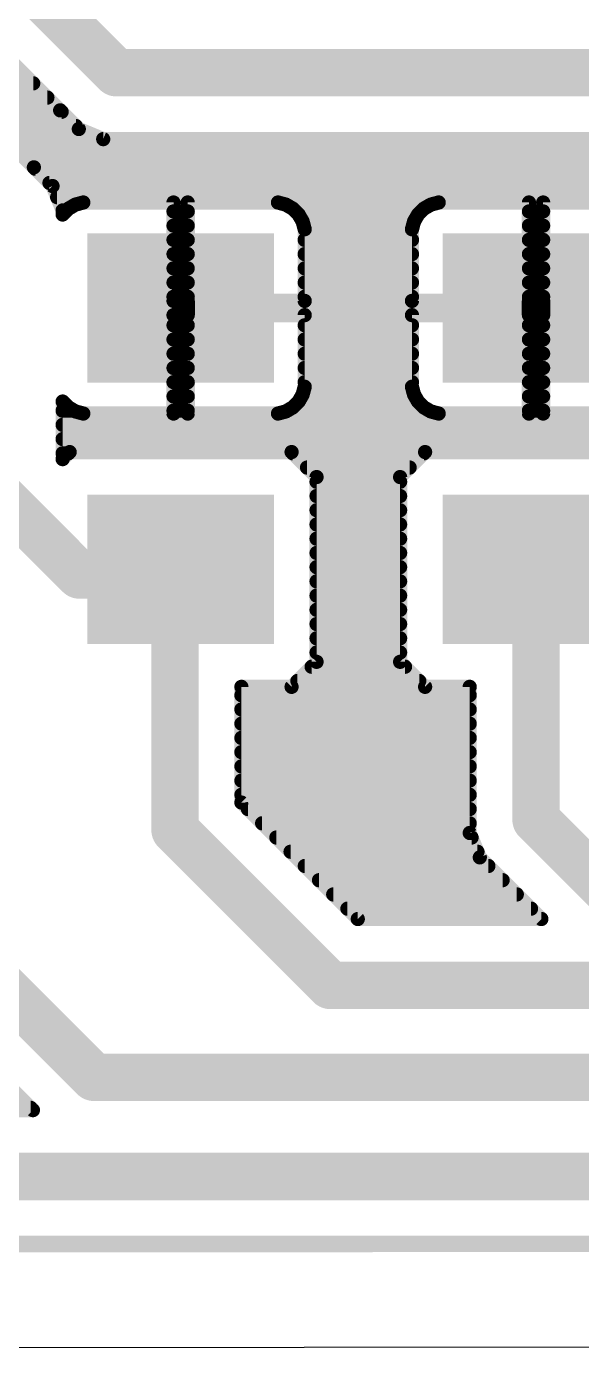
# Model space of a CAD drawing. Extents: x 1.5 to 61.1, y 27.7 to 80.1.
# Drawn here: x 16.96 to 22.91, y 27.75 to 41.91 of the extents above; entities that cross this region are included whole.
import ezdxf

# ---------------------------------------------------------------- set-up
doc = ezdxf.new("R2010")
doc.units = 0
doc.layers.add('1', color=12, linetype='CONTINUOUS')
doc.layers.add('20', color=31, linetype='CONTINUOUS')

# ---------------------------------------------------------------- blocks, each defined once
blk = doc.blocks.new('RECT')
blk.add_solid([(-0.5, -0.5), (0.5, -0.5), (-0.5, 0.5), (0.5, 0.5)])

msp = doc.modelspace()

# ---------------------------------------------------------------- linework, layer by layer
at = {"layer": '1'}
for points, const_width in [([(16.5044, 42.8304), (17.9206, 41.4142)], 0.508), ([(15.9015, 42.4275), (17.3177, 41.0113)], 0.1524), ([(17.9206, 41.4142), (23.7939, 41.4142)], 0.508), ([(15.7924, 41.3004), (17.0286, 41.3004)], 0.1524), ([(15.9448, 41.148), (17.181, 41.148)], 0.1524), ([(16.4216, 40.9956), (17.3334, 40.9956)], 0.1524), ([(17.3177, 41.0113), (17.3177, 41.0113)], 0.1524), ([(17.3177, 41.0113), (17.5178, 40.8113)], 0.1524), ([(17.0358, 40.4009), (16.4549, 40.9818)], 0.1524), ([(16.5935, 40.8432), (17.4858, 40.8432)], 0.1524), ([(17.5178, 40.8113), (17.7792, 40.703)], 0.1524), ([(16.7459, 40.6908), (23.5115, 40.6908)], 0.1524), ([(17.7792, 40.703), (23.4993, 40.703)], 0.1524), ([(16.8983, 40.5384), (23.6639, 40.5384)], 0.1524), ([(17.2359, 40.2009), (17.0358, 40.4009)], 0.1524), ([(17.0507, 40.386), (23.8163, 40.386)], 0.1524), ([(17.2031, 40.2336), (23.9687, 40.2336)], 0.1524), ([(17.3441, 39.9395), (17.2359, 40.2009)], 0.1524), ([(17.2854, 40.0812), (24.1211, 40.0812)], 0.1524), ([(17.4816, 40.0019), (17.4063, 39.9584)], 0.1524), ([(17.5656, 40.0244), (17.4816, 40.0019)], 0.1524), ([(18.5329, 40.0244), (17.5656, 40.0244)], 0.1524), ([(18.5329, 38.9704), (18.5329, 40.0244)], 0.1524), ([(19.6525, 40.0244), (18.6852, 40.0244)], 0.1524), ([(18.6852, 40.0244), (18.6852, 38.9704)], 0.1524), ([(19.7365, 40.0019), (19.6525, 40.0244)], 0.1524), ([(19.8118, 39.9584), (19.7365, 40.0019)], 0.1524), ([(21.2916, 40.0019), (21.2163, 39.9584)], 0.1524), ([(21.3756, 40.0244), (21.2916, 40.0019)], 0.1524), ([(22.3429, 40.0244), (21.3756, 40.0244)], 0.1524), ([(22.3429, 38.9704), (22.3429, 40.0244)], 0.1524), ([(23.4625, 40.0244), (22.4952, 40.0244)], 0.1524), ([(22.4952, 40.0244), (22.4952, 38.9704)], 0.1524), ([(17.3441, 39.8957), (17.3441, 39.9395)], 0.1524), ([(17.3441, 39.9288), (17.3767, 39.9288)], 0.1524), ([(17.3448, 39.897), (17.3441, 39.8957)], 0.1524), ([(17.4063, 39.9584), (17.3448, 39.897)], 0.1524), ([(18.5329, 39.9288), (18.6852, 39.9288)], 0.1524), ([(19.8733, 39.897), (19.8118, 39.9584)], 0.1524), ([(19.8414, 39.9288), (21.1867, 39.9288)], 0.1524), ([(19.9168, 39.8217), (19.8733, 39.897)], 0.1524), ([(21.1548, 39.897), (21.1114, 39.8217)], 0.1524), ([(21.2163, 39.9584), (21.1548, 39.897)], 0.1524), ([(22.3429, 39.9288), (22.4952, 39.9288)], 0.1524), ([(18.5329, 39.7764), (18.6852, 39.7764)], 0.1524), ([(19.9393, 39.7377), (19.9168, 39.8217)], 0.1524), ([(19.9289, 39.7764), (21.0992, 39.7764)], 0.1524), ([(19.9393, 38.9704), (19.9393, 39.7377)], 0.1524), ([(21.1114, 39.8217), (21.0889, 39.7377)], 0.1524), ([(21.0889, 39.7377), (21.0889, 38.9704)], 0.1524), ([(22.3429, 39.7764), (22.4952, 39.7764)], 0.1524), ([(18.5329, 39.624), (18.6852, 39.624)], 0.1524), ([(19.9393, 39.624), (21.0889, 39.624)], 0.1524), ([(22.3429, 39.624), (22.4952, 39.624)], 0.1524), ([(18.5329, 39.4716), (18.6852, 39.4716)], 0.1524), ([(19.9393, 39.4716), (21.0889, 39.4716)], 0.1524), ([(22.3429, 39.4716), (22.4952, 39.4716)], 0.1524), ([(18.5329, 39.3192), (18.6852, 39.3192)], 0.1524), ([(19.9393, 39.3192), (21.0889, 39.3192)], 0.1524), ([(22.3429, 39.3192), (22.4952, 39.3192)], 0.1524), ([(18.5329, 39.1668), (18.6852, 39.1668)], 0.1524), ([(19.9393, 39.1668), (21.0889, 39.1668)], 0.1524), ([(22.3429, 39.1668), (22.4952, 39.1668)], 0.1524), ([(18.5329, 39.0144), (18.6852, 39.0144)], 0.1524), ([(19.9393, 39.0144), (21.0889, 39.0144)], 0.1524), ([(22.3429, 39.0144), (22.4952, 39.0144)], 0.1524), ([(18.6852, 38.9704), (18.5329, 38.9704)], 0.1524), ([(18.6853, 38.818), (18.6853, 38.9704)], 0.1524), ([(18.6853, 38.9704), (19.9393, 38.9704)], 0.1524), ([(21.0889, 38.9704), (22.3428, 38.9704)], 0.1524), ([(22.3428, 38.9704), (22.3428, 38.818)], 0.1524), ([(22.4952, 38.9704), (22.3429, 38.9704)], 0.1524), ([(22.4953, 38.818), (22.4953, 38.9704)], 0.1524), ([(22.4953, 38.9704), (23.7493, 38.9704)], 0.1524), ([(18.5329, 37.764), (18.5329, 38.818)], 0.1524), ([(18.5329, 38.818), (18.6852, 38.818)], 0.1524), ([(18.6852, 38.818), (18.6852, 37.764)], 0.1524), ([(18.6853, 38.862), (22.3428, 38.862)], 0.1524), ([(19.9393, 38.818), (18.6853, 38.818)], 0.1524), ([(19.9393, 38.0507), (19.9393, 38.818)], 0.1524), ([(22.3428, 38.818), (21.0889, 38.818)], 0.1524), ([(21.0889, 38.818), (21.0889, 38.0507)], 0.1524), ([(22.3429, 37.764), (22.3429, 38.818)], 0.1524), ([(22.3429, 38.818), (22.4952, 38.818)], 0.1524), ([(22.4952, 38.818), (22.4952, 37.764)], 0.1524), ([(22.4953, 38.862), (24.8567, 38.862)], 0.1524), ([(23.7493, 38.818), (22.4953, 38.818)], 0.1524), ([(18.5329, 38.7096), (18.6852, 38.7096)], 0.1524), ([(19.9393, 38.7096), (21.0889, 38.7096)], 0.1524), ([(22.3429, 38.7096), (22.4952, 38.7096)], 0.1524), ([(18.5329, 38.5572), (18.6852, 38.5572)], 0.1524), ([(19.9393, 38.5572), (21.0889, 38.5572)], 0.1524), ([(22.3429, 38.5572), (22.4952, 38.5572)], 0.1524), ([(18.5329, 38.4048), (18.6852, 38.4048)], 0.1524), ([(19.9393, 38.4048), (21.0889, 38.4048)], 0.1524), ([(22.3429, 38.4048), (22.4952, 38.4048)], 0.1524), ([(18.5329, 38.2524), (18.6852, 38.2524)], 0.1524), ([(19.9393, 38.2524), (21.0889, 38.2524)], 0.1524), ([(22.3429, 38.2524), (22.4952, 38.2524)], 0.1524), ([(18.5329, 38.1), (18.6852, 38.1)], 0.1524), ([(19.9168, 37.9668), (19.9393, 38.0507)], 0.1524), ([(19.9393, 38.1), (21.0889, 38.1)], 0.1524), ([(21.0889, 38.0507), (21.1114, 37.9668)], 0.1524), ([(22.3429, 38.1), (22.4952, 38.1)], 0.1524), ([(17.3441, 37.2759), (17.3441, 37.8927)], 0.1524), ([(17.3441, 37.8927), (17.3448, 37.8915)], 0.1524), ([(17.3448, 37.8915), (17.4063, 37.83)], 0.1524), ([(18.5329, 37.9476), (18.6852, 37.9476)], 0.1524), ([(19.8118, 37.83), (19.8733, 37.8915)], 0.1524), ([(19.8733, 37.8915), (19.9168, 37.9668)], 0.1524), ([(19.9057, 37.9476), (21.1224, 37.9476)], 0.1524), ([(21.1114, 37.9668), (21.1548, 37.8915)], 0.1524), ([(21.1548, 37.8915), (21.2163, 37.83)], 0.1524), ([(22.3429, 37.9476), (22.4952, 37.9476)], 0.1524), ([(17.3441, 37.7952), (17.4666, 37.7952)], 0.1524), ([(17.4063, 37.83), (17.4816, 37.7865)], 0.1524), ([(17.4816, 37.7865), (17.5656, 37.764)], 0.1524), ([(17.5656, 37.764), (18.5329, 37.764)], 0.1524), ([(18.5329, 37.7952), (18.6852, 37.7952)], 0.1524), ([(18.6852, 37.764), (19.6525, 37.764)], 0.1524), ([(19.6525, 37.764), (19.7365, 37.7865)], 0.1524), ([(19.7365, 37.7865), (19.8118, 37.83)], 0.1524), ([(19.7515, 37.7952), (21.2766, 37.7952)], 0.1524), ([(21.2163, 37.83), (21.2916, 37.7865)], 0.1524), ([(21.2916, 37.7865), (21.3756, 37.764)], 0.1524), ([(21.3756, 37.764), (22.3429, 37.764)], 0.1524), ([(22.3429, 37.7952), (22.4952, 37.7952)], 0.1524), ([(22.4952, 37.764), (23.4625, 37.764)], 0.1524), ([(17.3441, 37.6428), (25.1187, 37.6428)], 0.1524), ([(17.3441, 37.4904), (27.0685, 37.4904)], 0.1524), ([(17.4197, 37.3514), (17.3441, 37.2759)], 0.1524), ([(17.3441, 37.338), (17.4063, 37.338)], 0.1524), ([(19.7984, 37.3514), (17.4197, 37.3514)], 0.1524), ([(20.0663, 37.0836), (19.7984, 37.3514)], 0.1524), ([(19.8118, 37.338), (21.2163, 37.338)], 0.1524), ([(21.2297, 37.3514), (20.9619, 37.0836)], 0.1524), ([(23.6084, 37.3514), (21.2297, 37.3514)], 0.1524), ([(19.9642, 37.1856), (21.0639, 37.1856)], 0.1524), ([(16.6329, 36.9265), (17.5249, 36.0345)], 0.508), ([(20.0663, 35.1048), (20.0663, 37.0836)], 0.1524), ([(20.0663, 37.0332), (20.9619, 37.0332)], 0.1524), ([(20.9619, 37.0836), (20.9619, 35.1048)], 0.1524), ([(20.0663, 36.8808), (20.9619, 36.8808)], 0.1524), ([(20.0663, 36.7284), (20.9619, 36.7284)], 0.1524), ([(20.0663, 36.576), (20.9619, 36.576)], 0.1524), ([(20.0663, 36.4236), (20.9619, 36.4236)], 0.1524), ([(17.5249, 36.0345), (18.5494, 36.0345)], 0.508), ([(18.5494, 36.0345), (18.6091, 36.0942)], 0.508), ([(18.5494, 33.3032), (18.5494, 36.0345)], 0.508), ([(20.0663, 36.2712), (20.9619, 36.2712)], 0.1524), ([(22.4191, 33.4132), (22.4191, 36.0942)], 0.508), ([(20.0663, 36.1188), (20.9619, 36.1188)], 0.1524), ([(20.0663, 35.9664), (20.9619, 35.9664)], 0.1524), ([(20.0663, 35.814), (20.9619, 35.814)], 0.1524), ([(20.0663, 35.6616), (20.9619, 35.6616)], 0.1524), ([(20.0663, 35.5092), (20.9619, 35.5092)], 0.1524), ([(20.0663, 35.3568), (20.9619, 35.3568)], 0.1524), ([(20.0663, 35.2044), (20.9619, 35.2044)], 0.1524), ([(19.7984, 34.837), (20.0663, 35.1048)], 0.1524), ([(20.0134, 35.052), (21.0147, 35.052)], 0.1524), ([(20.9619, 35.1048), (21.2297, 34.837)], 0.1524), ([(19.861, 34.8996), (21.1671, 34.8996)], 0.1524), ([(19.2606, 33.5978), (19.2606, 34.837)], 0.1524), ([(19.2606, 34.837), (19.7984, 34.837)], 0.1524), ([(21.2297, 34.837), (21.7079, 34.837)], 0.1524), ([(21.7079, 34.837), (21.7079, 33.2717)], 0.1524), ([(19.2606, 34.7472), (21.7079, 34.7472)], 0.1524), ([(19.2606, 34.5948), (21.7079, 34.5948)], 0.1524), ([(19.2606, 34.4424), (21.7079, 34.4424)], 0.1524), ([(19.2606, 34.29), (21.7079, 34.29)], 0.1524), ([(19.2606, 34.1376), (21.7079, 34.1376)], 0.1524), ([(19.2606, 33.9852), (21.7079, 33.9852)], 0.1524), ([(19.2606, 33.8328), (21.7079, 33.8328)], 0.1524), ([(17.6802, 30.6547), (14.7843, 33.5506)], 0.508), ([(19.2606, 33.6804), (21.7079, 33.6804)], 0.1524), ([(20.5082, 32.3502), (19.2606, 33.5978)], 0.1524), ([(19.3304, 33.528), (21.7079, 33.528)], 0.1524), ([(23.3685, 32.4637), (22.4191, 33.4132)], 0.508), ([(20.2136, 31.639), (18.5494, 33.3032)], 0.508), ([(19.4828, 33.3756), (21.7079, 33.3756)], 0.1524), ([(19.6352, 33.2232), (21.728, 33.2232)], 0.1524), ([(21.7079, 33.2717), (21.8161, 33.0103)], 0.1524), ([(14.1814, 33.1477), (17.0257, 30.3035)], 0.1524), ([(19.7876, 33.0708), (21.7911, 33.0708)], 0.1524), ([(19.94, 32.9184), (21.9081, 32.9184)], 0.1524), ([(21.8161, 33.0103), (22.4763, 32.3502)], 0.1524), ([(20.0924, 32.766), (22.0605, 32.766)], 0.1524), ([(20.2448, 32.6136), (22.2129, 32.6136)], 0.1524), ([(20.3972, 32.4612), (22.3653, 32.4612)], 0.1524), ([(22.4763, 32.3502), (20.5082, 32.3502)], 0.1524), ([(20.2136, 31.639), (46.5381, 31.639)], 0.508), ([(17.6802, 30.6547), (46.9377, 30.6547)], 0.508), ([(12.5453, 30.3276), (17.0015, 30.3276)], 0.1524), ([(17.0257, 30.3035), (12.5694, 30.3035)], 0.1524), ([(50.4309, 29.5923), (12.2748, 29.5923)], 0.508), ([(47.1896, 28.8811), (6.1114, 28.8459)], 0.1524), ([(12.1333, 28.8811), (47.1896, 28.8811)], 0.1524)]:
    msp.add_lwpolyline(points, dxfattribs=dict(at, const_width=const_width))
for points, const_width in [([(17.9206, 41.5412, 1), (17.9206, 41.2872)], 0.254), ([(17.8308, 41.3244, 1), (18.0104, 41.504)], 0.254), ([(17.0286, 41.2623, 1), (17.0286, 41.3385)], 0.0762), ([(17.181, 41.1099, 1), (17.181, 41.1861)], 0.0762), ([(17.3558, 41.0113, 1), (17.2796, 41.0113)], 0.0762), ([(17.3446, 41.0383, 1), (17.2908, 40.9844)], 0.0762), ([(17.2908, 40.9844, 1), (17.3446, 41.0383)], 0.0762), ([(17.3334, 40.9575, 1), (17.3334, 41.0337)], 0.0762), ([(17.2796, 41.0113, 1), (17.3558, 41.0113)], 0.0762), ([(17.5323, 40.8465, 1), (17.5032, 40.7761)], 0.0762), ([(17.4858, 40.8051, 1), (17.4858, 40.8813)], 0.0762), ([(17.4908, 40.7843, 1), (17.5447, 40.8382)], 0.0762), ([(17.7792, 40.7411, 1), (17.7792, 40.6649)], 0.0762), ([(17.7646, 40.6678, 1), (17.7937, 40.7382)], 0.0762), ([(17.0627, 40.4279, 1), (17.0089, 40.374)], 0.0762), ([(17.0089, 40.374, 1), (17.0627, 40.4279)], 0.0762), ([(17.0507, 40.4241, 1), (17.0507, 40.3479)], 0.0762), ([(17.2031, 40.2717, 1), (17.2031, 40.1955)], 0.0762), ([(17.2711, 40.2154, 1), (17.2007, 40.1863)], 0.0762), ([(17.2089, 40.1739, 1), (17.2628, 40.2278)], 0.0762), ([(17.2854, 40.1193, 1), (17.2854, 40.0431)], 0.0762), ([(17.4717, 40.0387, 1), (17.4915, 39.9651)], 0.0762), ([(17.5007, 39.9689, 1), (17.4626, 40.0349)], 0.0762), ([(17.5656, 40.0625, 1), (17.5656, 39.9863)], 0.0762), ([(17.5754, 39.9876, 1), (17.5557, 40.0612)], 0.0762), ([(18.571, 40.0244, 1), (18.4948, 40.0244)], 0.0762), ([(18.5329, 39.9863, 1), (18.5329, 40.0625)], 0.0762), ([(18.6852, 40.0625, 1), (18.6852, 39.9863)], 0.0762), ([(18.7233, 40.0244, 1), (18.6471, 40.0244)], 0.0762), ([(19.6624, 40.0612, 1), (19.6427, 39.9876)], 0.0762), ([(19.6525, 39.9863, 1), (19.6525, 40.0625)], 0.0762), ([(19.7556, 40.0349, 1), (19.7175, 39.9689)], 0.0762), ([(19.7266, 39.9651, 1), (19.7464, 40.0387)], 0.0762), ([(21.2817, 40.0387, 1), (21.3015, 39.9651)], 0.0762), ([(21.3107, 39.9689, 1), (21.2726, 40.0349)], 0.0762), ([(21.3756, 40.0625, 1), (21.3756, 39.9863)], 0.0762), ([(21.3854, 39.9876, 1), (21.3657, 40.0612)], 0.0762), ([(22.381, 40.0244, 1), (22.3048, 40.0244)], 0.0762), ([(22.3429, 39.9863, 1), (22.3429, 40.0625)], 0.0762), ([(22.4952, 40.0625, 1), (22.4952, 39.9863)], 0.0762), ([(22.5333, 40.0244, 1), (22.4571, 40.0244)], 0.0762), ([(17.3822, 39.9395, 1), (17.306, 39.9395)], 0.0762), ([(17.3441, 39.9669, 1), (17.3441, 39.8907)], 0.0762), ([(17.306, 39.8957, 1), (17.3822, 39.8957)], 0.0762), ([(17.3111, 39.9147, 1), (17.3772, 39.8768)], 0.0762), ([(17.3179, 39.9239, 1), (17.3718, 39.87)], 0.0762), ([(17.3089, 39.9249, 1), (17.3793, 39.954)], 0.0762), ([(17.3779, 39.878, 1), (17.3118, 39.9159)], 0.0762), ([(17.3873, 39.9914, 1), (17.4254, 39.9254)], 0.0762), ([(17.3767, 39.8907, 1), (17.3767, 39.9669)], 0.0762), ([(17.4332, 39.9315, 1), (17.3794, 39.9854)], 0.0762), ([(18.5329, 39.9669, 1), (18.5329, 39.8907)], 0.0762), ([(18.6852, 39.8907, 1), (18.6852, 39.9669)], 0.0762), ([(19.8387, 39.9854, 1), (19.7849, 39.9315)], 0.0762), ([(19.7928, 39.9254, 1), (19.8309, 39.9914)], 0.0762), ([(19.8414, 39.9669, 1), (19.8414, 39.8907)], 0.0762), ([(19.9063, 39.916, 1), (19.8403, 39.8779)], 0.0762), ([(19.8463, 39.87, 1), (19.9002, 39.9239)], 0.0762), ([(21.1279, 39.9239, 1), (21.1818, 39.87)], 0.0762), ([(21.1878, 39.8779, 1), (21.1218, 39.916)], 0.0762), ([(21.1973, 39.9914, 1), (21.2354, 39.9254)], 0.0762), ([(21.1867, 39.8907, 1), (21.1867, 39.9669)], 0.0762), ([(21.2432, 39.9315, 1), (21.1894, 39.9854)], 0.0762), ([(22.3429, 39.9669, 1), (22.3429, 39.8907)], 0.0762), ([(22.4952, 39.8907, 1), (22.4952, 39.9669)], 0.0762), ([(18.5329, 39.8145, 1), (18.5329, 39.7383)], 0.0762), ([(18.6852, 39.7383, 1), (18.6852, 39.8145)], 0.0762), ([(19.9536, 39.8315, 1), (19.8799, 39.8118)], 0.0762), ([(19.8838, 39.8026, 1), (19.9497, 39.8407)], 0.0762), ([(19.9289, 39.8145, 1), (19.9289, 39.7383)], 0.0762), ([(19.9774, 39.7377, 1), (19.9012, 39.7377)], 0.0762), ([(21.127, 39.7377, 1), (21.0508, 39.7377)], 0.0762), ([(21.0784, 39.8407, 1), (21.1444, 39.8026)], 0.0762), ([(21.1482, 39.8118, 1), (21.0746, 39.8315)], 0.0762), ([(21.0992, 39.7383, 1), (21.0992, 39.8145)], 0.0762), ([(22.3429, 39.8145, 1), (22.3429, 39.7383)], 0.0762), ([(22.4952, 39.7383, 1), (22.4952, 39.8145)], 0.0762), ([(18.5329, 39.6621, 1), (18.5329, 39.5859)], 0.0762), ([(18.6852, 39.5859, 1), (18.6852, 39.6621)], 0.0762), ([(19.9393, 39.6621, 1), (19.9393, 39.5859)], 0.0762), ([(19.9025, 39.7278, 1), (19.9761, 39.7475)], 0.0762), ([(21.0521, 39.7475, 1), (21.1257, 39.7278)], 0.0762), ([(21.0889, 39.5859, 1), (21.0889, 39.6621)], 0.0762), ([(22.3429, 39.6621, 1), (22.3429, 39.5859)], 0.0762), ([(22.4952, 39.5859, 1), (22.4952, 39.6621)], 0.0762), ([(18.5329, 39.5097, 1), (18.5329, 39.4335)], 0.0762), ([(18.6852, 39.4335, 1), (18.6852, 39.5097)], 0.0762), ([(19.9393, 39.5097, 1), (19.9393, 39.4335)], 0.0762), ([(21.0889, 39.4335, 1), (21.0889, 39.5097)], 0.0762), ([(22.3429, 39.5097, 1), (22.3429, 39.4335)], 0.0762), ([(22.4952, 39.4335, 1), (22.4952, 39.5097)], 0.0762), ([(18.5329, 39.3573, 1), (18.5329, 39.2811)], 0.0762), ([(18.6852, 39.2811, 1), (18.6852, 39.3573)], 0.0762), ([(19.9393, 39.3573, 1), (19.9393, 39.2811)], 0.0762), ([(21.0889, 39.2811, 1), (21.0889, 39.3573)], 0.0762), ([(22.3429, 39.3573, 1), (22.3429, 39.2811)], 0.0762), ([(22.4952, 39.2811, 1), (22.4952, 39.3573)], 0.0762), ([(18.5329, 39.2049, 1), (18.5329, 39.1287)], 0.0762), ([(18.6852, 39.1287, 1), (18.6852, 39.2049)], 0.0762), ([(19.9393, 39.2049, 1), (19.9393, 39.1287)], 0.0762), ([(21.0889, 39.1287, 1), (21.0889, 39.2049)], 0.0762), ([(22.3429, 39.2049, 1), (22.3429, 39.1287)], 0.0762), ([(22.4952, 39.1287, 1), (22.4952, 39.2049)], 0.0762), ([(18.5329, 39.0525, 1), (18.5329, 38.9763)], 0.0762), ([(18.6852, 38.9763, 1), (18.6852, 39.0525)], 0.0762), ([(19.9393, 39.0525, 1), (19.9393, 38.9763)], 0.0762), ([(21.0889, 38.9763, 1), (21.0889, 39.0525)], 0.0762), ([(22.3429, 39.0525, 1), (22.3429, 38.9763)], 0.0762), ([(22.4952, 38.9763, 1), (22.4952, 39.0525)], 0.0762), ([(18.5329, 39.0085, 1), (18.5329, 38.9323)], 0.0762), ([(18.4948, 38.9704, 1), (18.571, 38.9704)], 0.0762), ([(18.6471, 38.9704, 1), (18.7233, 38.9704)], 0.0762), ([(18.7234, 38.9704, 1), (18.6472, 38.9704)], 0.0762), ([(18.6853, 39.0085, 1), (18.6853, 38.9323)], 0.0762), ([(18.6852, 38.9323, 1), (18.6852, 39.0085)], 0.0762), ([(19.9012, 38.9704, 1), (19.9774, 38.9704)], 0.0762), ([(19.9393, 38.9323, 1), (19.9393, 39.0085)], 0.0762), ([(21.0889, 39.0085, 1), (21.0889, 38.9323)], 0.0762), ([(21.0508, 38.9704, 1), (21.127, 38.9704)], 0.0762), ([(22.3809, 38.9704, 1), (22.3047, 38.9704)], 0.0762), ([(22.3429, 39.0085, 1), (22.3429, 38.9323)], 0.0762), ([(22.3048, 38.9704, 1), (22.381, 38.9704)], 0.0762), ([(22.3428, 38.9323, 1), (22.3428, 39.0085)], 0.0762), ([(22.4571, 38.9704, 1), (22.5333, 38.9704)], 0.0762), ([(22.5334, 38.9704, 1), (22.4572, 38.9704)], 0.0762), ([(22.4953, 39.0085, 1), (22.4953, 38.9323)], 0.0762), ([(22.4952, 38.9323, 1), (22.4952, 39.0085)], 0.0762), ([(18.571, 38.818, 1), (18.4948, 38.818)], 0.0762), ([(18.5329, 38.8561, 1), (18.5329, 38.7799)], 0.0762), ([(18.7233, 38.818, 1), (18.6471, 38.818)], 0.0762), ([(18.6853, 38.9001, 1), (18.6853, 38.8239)], 0.0762), ([(18.6853, 38.8561, 1), (18.6853, 38.7799)], 0.0762), ([(18.6472, 38.818, 1), (18.7234, 38.818)], 0.0762), ([(18.6852, 38.7799, 1), (18.6852, 38.8561)], 0.0762), ([(19.9774, 38.818, 1), (19.9012, 38.818)], 0.0762), ([(19.9393, 38.7799, 1), (19.9393, 38.8561)], 0.0762), ([(21.0889, 38.8561, 1), (21.0889, 38.7799)], 0.0762), ([(21.127, 38.818, 1), (21.0508, 38.818)], 0.0762), ([(22.3047, 38.818, 1), (22.3809, 38.818)], 0.0762), ([(22.381, 38.818, 1), (22.3048, 38.818)], 0.0762), ([(22.3429, 38.8561, 1), (22.3429, 38.7799)], 0.0762), ([(22.3428, 38.8239, 1), (22.3428, 38.9001)], 0.0762), ([(22.3428, 38.7799, 1), (22.3428, 38.8561)], 0.0762), ([(22.5333, 38.818, 1), (22.4571, 38.818)], 0.0762), ([(22.4953, 38.9001, 1), (22.4953, 38.8239)], 0.0762), ([(22.4953, 38.8561, 1), (22.4953, 38.7799)], 0.0762), ([(22.4572, 38.818, 1), (22.5334, 38.818)], 0.0762), ([(22.4952, 38.7799, 1), (22.4952, 38.8561)], 0.0762), ([(18.5329, 38.7477, 1), (18.5329, 38.6715)], 0.0762), ([(18.6852, 38.6715, 1), (18.6852, 38.7477)], 0.0762), ([(19.9393, 38.7477, 1), (19.9393, 38.6715)], 0.0762), ([(21.0889, 38.6715, 1), (21.0889, 38.7477)], 0.0762), ([(22.3429, 38.7477, 1), (22.3429, 38.6715)], 0.0762), ([(22.4952, 38.6715, 1), (22.4952, 38.7477)], 0.0762), ([(18.5329, 38.5953, 1), (18.5329, 38.5191)], 0.0762), ([(18.6852, 38.5191, 1), (18.6852, 38.5953)], 0.0762), ([(19.9393, 38.5953, 1), (19.9393, 38.5191)], 0.0762), ([(21.0889, 38.5191, 1), (21.0889, 38.5953)], 0.0762), ([(22.3429, 38.5953, 1), (22.3429, 38.5191)], 0.0762), ([(22.4952, 38.5191, 1), (22.4952, 38.5953)], 0.0762), ([(18.5329, 38.4429, 1), (18.5329, 38.3667)], 0.0762), ([(18.6852, 38.3667, 1), (18.6852, 38.4429)], 0.0762), ([(19.9393, 38.4429, 1), (19.9393, 38.3667)], 0.0762), ([(21.0889, 38.3667, 1), (21.0889, 38.4429)], 0.0762), ([(22.3429, 38.4429, 1), (22.3429, 38.3667)], 0.0762), ([(22.4952, 38.3667, 1), (22.4952, 38.4429)], 0.0762), ([(18.5329, 38.2905, 1), (18.5329, 38.2143)], 0.0762), ([(18.6852, 38.2143, 1), (18.6852, 38.2905)], 0.0762), ([(19.9393, 38.2905, 1), (19.9393, 38.2143)], 0.0762), ([(21.0889, 38.2143, 1), (21.0889, 38.2905)], 0.0762), ([(22.3429, 38.2905, 1), (22.3429, 38.2143)], 0.0762), ([(22.4952, 38.2143, 1), (22.4952, 38.2905)], 0.0762), ([(18.5329, 38.1381, 1), (18.5329, 38.0619)], 0.0762), ([(18.6852, 38.0619, 1), (18.6852, 38.1381)], 0.0762), ([(19.9393, 38.1381, 1), (19.9393, 38.0619)], 0.0762), ([(19.9761, 38.0409, 1), (19.9025, 38.0606)], 0.0762), ([(21.1257, 38.0606, 1), (21.0521, 38.0409)], 0.0762), ([(21.0889, 38.0619, 1), (21.0889, 38.1381)], 0.0762), ([(22.3429, 38.1381, 1), (22.3429, 38.0619)], 0.0762), ([(22.4952, 38.0619, 1), (22.4952, 38.1381)], 0.0762), ([(17.3822, 37.8927, 1), (17.306, 37.8927)], 0.0762), ([(17.3772, 37.9117, 1), (17.3111, 37.8737)], 0.0762), ([(17.3718, 37.9184, 1), (17.3179, 37.8645)], 0.0762), ([(18.5329, 37.9857, 1), (18.5329, 37.9095)], 0.0762), ([(18.6852, 37.9095, 1), (18.6852, 37.9857)], 0.0762), ([(19.9002, 37.8645, 1), (19.8463, 37.9184)], 0.0762), ([(19.9057, 37.9857, 1), (19.9057, 37.9095)], 0.0762), ([(19.8799, 37.9766, 1), (19.9536, 37.9569)], 0.0762), ([(19.9497, 37.9477, 1), (19.8838, 37.9858)], 0.0762), ([(19.9012, 38.0507, 1), (19.9774, 38.0507)], 0.0762), ([(21.0508, 38.0507, 1), (21.127, 38.0507)], 0.0762), ([(21.1444, 37.9858, 1), (21.0784, 37.9477)], 0.0762), ([(21.0746, 37.9569, 1), (21.1482, 37.9766)], 0.0762), ([(21.1818, 37.9184, 1), (21.1279, 37.8645)], 0.0762), ([(21.1224, 37.9095, 1), (21.1224, 37.9857)], 0.0762), ([(22.3429, 37.9857, 1), (22.3429, 37.9095)], 0.0762), ([(22.4952, 37.9095, 1), (22.4952, 37.9857)], 0.0762), ([(17.3441, 37.8333, 1), (17.3441, 37.7571)], 0.0762), ([(17.3118, 37.8725, 1), (17.3779, 37.9104)], 0.0762), ([(17.4254, 37.863, 1), (17.3873, 37.797)], 0.0762), ([(17.3794, 37.803, 1), (17.4332, 37.8569)], 0.0762), ([(17.4915, 37.8233, 1), (17.4717, 37.7497)], 0.0762), ([(17.4626, 37.7535, 1), (17.5007, 37.8195)], 0.0762), ([(17.4666, 37.7571, 1), (17.4666, 37.8333)], 0.0762), ([(17.5656, 37.8021, 1), (17.5656, 37.7259)], 0.0762), ([(17.5557, 37.7272, 1), (17.5754, 37.8008)], 0.0762), ([(18.5329, 37.8333, 1), (18.5329, 37.7571)], 0.0762), ([(18.5329, 37.7259, 1), (18.5329, 37.8021)], 0.0762), ([(18.6852, 37.8021, 1), (18.6852, 37.7259)], 0.0762), ([(18.6852, 37.7571, 1), (18.6852, 37.8333)], 0.0762), ([(19.6427, 37.8008, 1), (19.6624, 37.7272)], 0.0762), ([(19.6525, 37.7259, 1), (19.6525, 37.8021)], 0.0762), ([(19.7175, 37.8195, 1), (19.7556, 37.7535)], 0.0762), ([(19.7515, 37.8333, 1), (19.7515, 37.7571)], 0.0762), ([(19.7464, 37.7497, 1), (19.7266, 37.8233)], 0.0762), ([(19.7849, 37.8569, 1), (19.8387, 37.803)], 0.0762), ([(19.8309, 37.797, 1), (19.7928, 37.863)], 0.0762), ([(19.8403, 37.9105, 1), (19.9063, 37.8724)], 0.0762), ([(21.1218, 37.8724, 1), (21.1878, 37.9105)], 0.0762), ([(21.2354, 37.863, 1), (21.1973, 37.797)], 0.0762), ([(21.1894, 37.803, 1), (21.2432, 37.8569)], 0.0762), ([(21.3015, 37.8233, 1), (21.2817, 37.7497)], 0.0762), ([(21.2726, 37.7535, 1), (21.3107, 37.8195)], 0.0762), ([(21.2766, 37.7571, 1), (21.2766, 37.8333)], 0.0762), ([(21.3756, 37.8021, 1), (21.3756, 37.7259)], 0.0762), ([(21.3657, 37.7272, 1), (21.3854, 37.8008)], 0.0762), ([(22.3429, 37.8333, 1), (22.3429, 37.7571)], 0.0762), ([(22.3429, 37.7259, 1), (22.3429, 37.8021)], 0.0762), ([(22.4952, 37.8021, 1), (22.4952, 37.7259)], 0.0762), ([(22.4952, 37.7571, 1), (22.4952, 37.8333)], 0.0762), ([(17.3441, 37.6809, 1), (17.3441, 37.6047)], 0.0762), ([(18.4948, 37.764, 1), (18.571, 37.764)], 0.0762), ([(18.6471, 37.764, 1), (18.7233, 37.764)], 0.0762), ([(22.3048, 37.764, 1), (22.381, 37.764)], 0.0762), ([(22.4571, 37.764, 1), (22.5333, 37.764)], 0.0762), ([(17.3441, 37.5285, 1), (17.3441, 37.4523)], 0.0762), ([(17.3441, 37.3761, 1), (17.3441, 37.2999)], 0.0762), ([(17.4197, 37.3895, 1), (17.4197, 37.3133)], 0.0762), ([(17.4466, 37.3245, 1), (17.3927, 37.3783)], 0.0762), ([(17.4063, 37.2999, 1), (17.4063, 37.3761)], 0.0762), ([(19.8254, 37.3784, 1), (19.7715, 37.3245)], 0.0762), ([(19.8118, 37.3761, 1), (19.8118, 37.2999)], 0.0762), ([(19.7984, 37.3133, 1), (19.7984, 37.3895)], 0.0762), ([(21.2297, 37.3895, 1), (21.2297, 37.3133)], 0.0762), ([(21.2566, 37.3245, 1), (21.2027, 37.3784)], 0.0762), ([(21.2163, 37.2999, 1), (21.2163, 37.3761)], 0.0762), ([(17.3172, 37.3028, 1), (17.3711, 37.2489)], 0.0762), ([(17.306, 37.2759, 1), (17.3822, 37.2759)], 0.0762), ([(19.9642, 37.2237, 1), (19.9642, 37.1475)], 0.0762), ([(21.0639, 37.1475, 1), (21.0639, 37.2237)], 0.0762), ([(20.1044, 37.0836, 1), (20.0282, 37.0836)], 0.0762), ([(20.0663, 37.0713, 1), (20.0663, 36.9951)], 0.0762), ([(20.0393, 37.0566, 1), (20.0932, 37.1105)], 0.0762), ([(20.9349, 37.1105, 1), (20.9888, 37.0566)], 0.0762), ([(21, 37.0836, 1), (20.9238, 37.0836)], 0.0762), ([(20.9619, 36.9951, 1), (20.9619, 37.0713)], 0.0762), ([(20.0663, 36.9189, 1), (20.0663, 36.8427)], 0.0762), ([(20.9619, 36.8427, 1), (20.9619, 36.9189)], 0.0762), ([(20.0663, 36.7665, 1), (20.0663, 36.6903)], 0.0762), ([(20.9619, 36.6903, 1), (20.9619, 36.7665)], 0.0762), ([(20.0663, 36.6141, 1), (20.0663, 36.5379)], 0.0762), ([(20.9619, 36.5379, 1), (20.9619, 36.6141)], 0.0762), ([(20.0663, 36.4617, 1), (20.0663, 36.3855)], 0.0762), ([(20.9619, 36.3855, 1), (20.9619, 36.4617)], 0.0762), ([(17.5249, 36.1615, 1), (17.5249, 35.9075)], 0.254), ([(17.4351, 35.9447, 1), (17.6147, 36.1243)], 0.254), ([(18.6764, 36.0345, 1), (18.4224, 36.0345)], 0.254), ([(18.4596, 36.1243, 1), (18.6392, 35.9447)], 0.254), ([(18.6989, 36.0044, 1), (18.5193, 36.184)], 0.254), ([(18.5494, 35.9075, 1), (18.5494, 36.1615)], 0.254), ([(20.0663, 36.3093, 1), (20.0663, 36.2331)], 0.0762), ([(20.9619, 36.2331, 1), (20.9619, 36.3093)], 0.0762), ([(22.5461, 36.0942, 1), (22.2921, 36.0942)], 0.254), ([(20.0663, 36.1569, 1), (20.0663, 36.0807)], 0.0762), ([(20.9619, 36.0807, 1), (20.9619, 36.1569)], 0.0762), ([(20.0663, 36.0045, 1), (20.0663, 35.9283)], 0.0762), ([(20.9619, 35.9283, 1), (20.9619, 36.0045)], 0.0762), ([(20.0663, 35.8521, 1), (20.0663, 35.7759)], 0.0762), ([(20.9619, 35.7759, 1), (20.9619, 35.8521)], 0.0762), ([(20.0663, 35.6997, 1), (20.0663, 35.6235)], 0.0762), ([(20.9619, 35.6235, 1), (20.9619, 35.6997)], 0.0762), ([(20.0663, 35.5473, 1), (20.0663, 35.4711)], 0.0762), ([(20.9619, 35.4711, 1), (20.9619, 35.5473)], 0.0762), ([(20.0663, 35.3949, 1), (20.0663, 35.3187)], 0.0762), ([(20.9619, 35.3187, 1), (20.9619, 35.3949)], 0.0762), ([(20.0663, 35.2425, 1), (20.0663, 35.1663)], 0.0762), ([(20.9619, 35.1663, 1), (20.9619, 35.2425)], 0.0762), ([(20.0134, 35.0901, 1), (20.0134, 35.0139)], 0.0762), ([(20.0282, 35.1048, 1), (20.1044, 35.1048)], 0.0762), ([(20.0932, 35.0779, 1), (20.0393, 35.1318)], 0.0762), ([(20.9888, 35.1318, 1), (20.9349, 35.0779)], 0.0762), ([(20.9238, 35.1048, 1), (21, 35.1048)], 0.0762), ([(21.0147, 35.0139, 1), (21.0147, 35.0901)], 0.0762), ([(19.861, 34.9377, 1), (19.861, 34.8615)], 0.0762), ([(21.1671, 34.8615, 1), (21.1671, 34.9377)], 0.0762), ([(19.2987, 34.837, 1), (19.2225, 34.837)], 0.0762), ([(19.2606, 34.8751, 1), (19.2606, 34.7989)], 0.0762), ([(19.7715, 34.864, 1), (19.8254, 34.8101)], 0.0762), ([(19.7984, 34.7989, 1), (19.7984, 34.8751)], 0.0762), ([(21.2297, 34.8751, 1), (21.2297, 34.7989)], 0.0762), ([(21.2027, 34.8101, 1), (21.2566, 34.864)], 0.0762), ([(21.746, 34.837, 1), (21.6698, 34.837)], 0.0762), ([(21.7079, 34.7989, 1), (21.7079, 34.8751)], 0.0762), ([(19.2606, 34.7853, 1), (19.2606, 34.7091)], 0.0762), ([(21.7079, 34.7091, 1), (21.7079, 34.7853)], 0.0762), ([(19.2606, 34.6329, 1), (19.2606, 34.5567)], 0.0762), ([(21.7079, 34.5567, 1), (21.7079, 34.6329)], 0.0762), ([(19.2606, 34.4805, 1), (19.2606, 34.4043)], 0.0762), ([(21.7079, 34.4043, 1), (21.7079, 34.4805)], 0.0762), ([(19.2606, 34.3281, 1), (19.2606, 34.2519)], 0.0762), ([(21.7079, 34.2519, 1), (21.7079, 34.3281)], 0.0762), ([(19.2606, 34.1757, 1), (19.2606, 34.0995)], 0.0762), ([(21.7079, 34.0995, 1), (21.7079, 34.1757)], 0.0762), ([(19.2606, 34.0233, 1), (19.2606, 33.9471)], 0.0762), ([(21.7079, 33.9471, 1), (21.7079, 34.0233)], 0.0762), ([(19.2606, 33.8709, 1), (19.2606, 33.7947)], 0.0762), ([(21.7079, 33.7947, 1), (21.7079, 33.8709)], 0.0762), ([(19.2606, 33.7185, 1), (19.2606, 33.6423)], 0.0762), ([(21.7079, 33.6423, 1), (21.7079, 33.7185)], 0.0762), ([(19.2875, 33.6247, 1), (19.2336, 33.5709)], 0.0762), ([(19.2225, 33.5978, 1), (19.2987, 33.5978)], 0.0762), ([(19.3304, 33.5661, 1), (19.3304, 33.4899)], 0.0762), ([(21.7079, 33.4899, 1), (21.7079, 33.5661)], 0.0762), ([(22.5089, 33.503, 1), (22.3293, 33.3234)], 0.254), ([(18.6392, 33.393, 1), (18.4596, 33.2134)], 0.254), ([(18.4224, 33.3032, 1), (18.6764, 33.3032)], 0.254), ([(19.4828, 33.4137, 1), (19.4828, 33.3375)], 0.0762), ([(21.7079, 33.3375, 1), (21.7079, 33.4137)], 0.0762), ([(22.2921, 33.4132, 1), (22.5461, 33.4132)], 0.254), ([(19.6352, 33.2613, 1), (19.6352, 33.1851)], 0.0762), ([(21.7431, 33.2863, 1), (21.6727, 33.2571)], 0.0762), ([(21.6698, 33.2717, 1), (21.746, 33.2717)], 0.0762), ([(21.728, 33.1851, 1), (21.728, 33.2613)], 0.0762), ([(19.7876, 33.1089, 1), (19.7876, 33.0327)], 0.0762), ([(21.7911, 33.0327, 1), (21.7911, 33.1089)], 0.0762), ([(19.94, 32.9565, 1), (19.94, 32.8803)], 0.0762), ([(21.8431, 33.0373, 1), (21.7892, 32.9834)], 0.0762), ([(21.7809, 32.9958, 1), (21.8513, 33.0249)], 0.0762), ([(21.9081, 32.8803, 1), (21.9081, 32.9565)], 0.0762), ([(20.0924, 32.8041, 1), (20.0924, 32.7279)], 0.0762), ([(22.0605, 32.7279, 1), (22.0605, 32.8041)], 0.0762), ([(20.2448, 32.6517, 1), (20.2448, 32.5755)], 0.0762), ([(22.2129, 32.5755, 1), (22.2129, 32.6517)], 0.0762), ([(20.3972, 32.4993, 1), (20.3972, 32.4231)], 0.0762), ([(22.3653, 32.4231, 1), (22.3653, 32.4993)], 0.0762), ([(20.5082, 32.3883, 1), (20.5082, 32.3121)], 0.0762), ([(20.4812, 32.3233, 1), (20.5351, 32.3771)], 0.0762), ([(22.4493, 32.3233, 1), (22.5032, 32.3771)], 0.0762), ([(22.4763, 32.3121, 1), (22.4763, 32.3883)], 0.0762), ([(20.2136, 31.766, 1), (20.2136, 31.512)], 0.254), ([(20.1238, 31.5492, 1), (20.3034, 31.7288)], 0.254), ([(17.6802, 30.7817, 1), (17.6802, 30.5278)], 0.254), ([(17.5904, 30.5649, 1), (17.77, 30.7446)], 0.254), ([(16.9987, 30.2765, 1), (17.0526, 30.3304)], 0.0762), ([(17.0015, 30.2895, 1), (17.0015, 30.3657)], 0.0762), ([(17.0257, 30.2654, 1), (17.0257, 30.3416)], 0.0762)]:
    msp.add_lwpolyline(points, format="xyb", dxfattribs=dict(at, const_width=const_width))
at = {"layer": '20'}
msp.add_line((1.5425, 27.7498), (61.1136, 27.8008), dxfattribs=at)

# ---------------------------------------------------------------- block references
at = {"layer": '1', "xscale": 1.6, "yscale": 2, "rotation": 270}
for p in [(18.6091, 38.8942), (22.4191, 38.8942), (18.6091, 36.0942), (22.4191, 36.0942)]:
    msp.add_blockref('RECT', p, dxfattribs=at)

doc.saveas('drawing.dxf')
